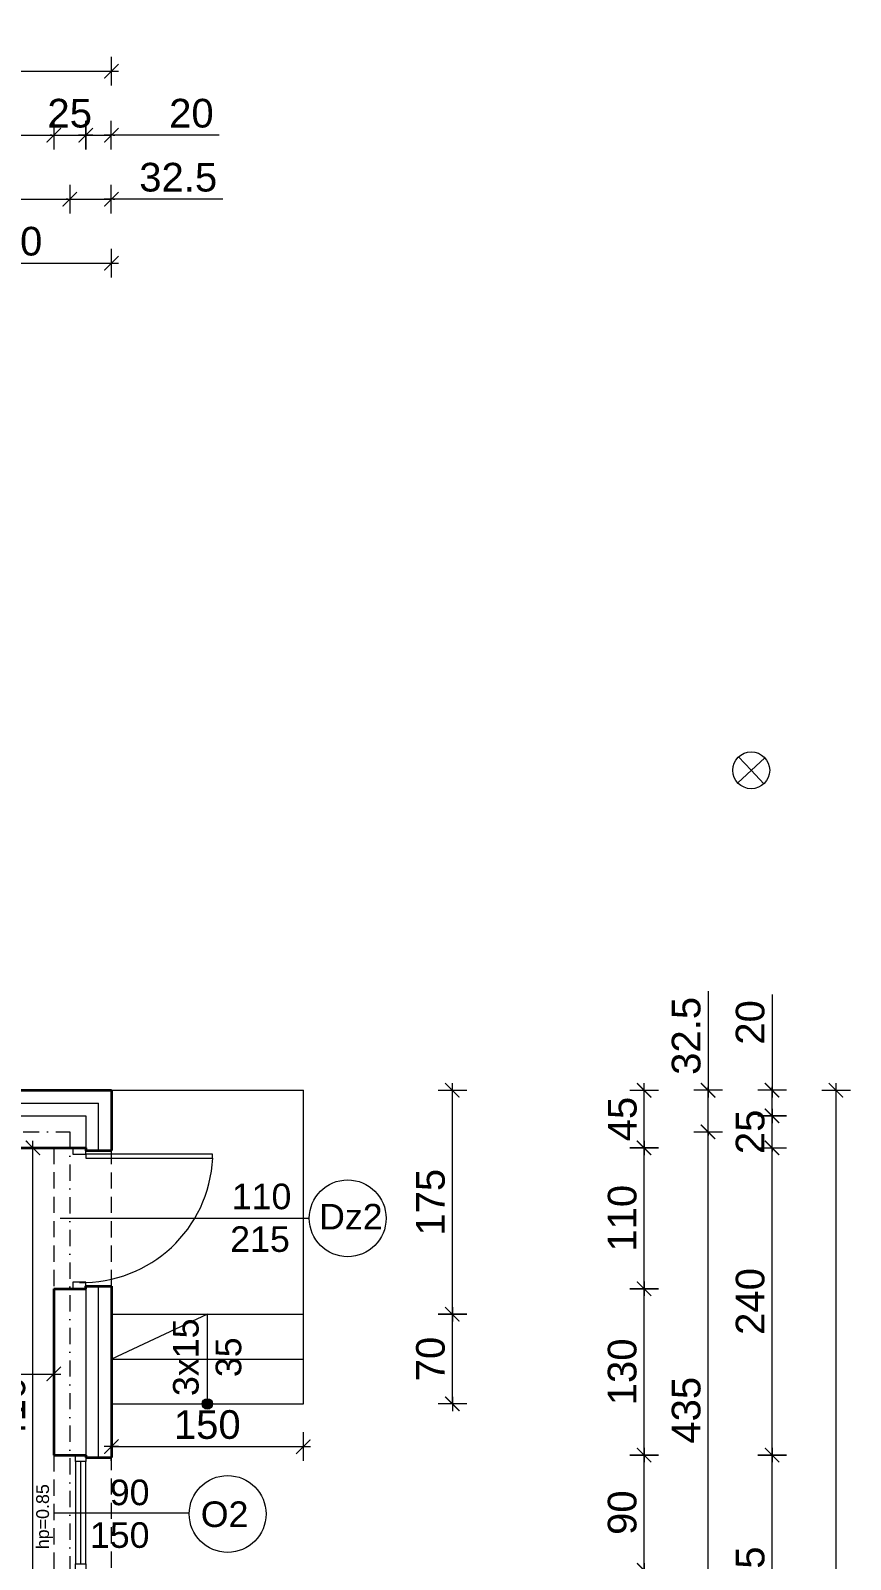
# Model space of a CAD drawing. Header units: millimetres. Extents: x -2481 to 45049, y -11067 to 11055.
# Drawn here: x -641 to 0, y 4287 to 5482 of the extents above; entities that cross this region are included whole.
import ezdxf

# ---------------------------------------------------------------- set-up
doc = ezdxf.new("R2010")
doc.units = ezdxf.units.MM
doc.linetypes.add('DASHDOT', pattern=[25.4, 12.7, -6.35, 0, -6.35])
doc.linetypes.add('DASHED', pattern=[19.05, 12.7, -6.35])
for name, color, linetype, lineweight in [('A-murowane', 3, 'Continuous', 35), ('A-osie', 7, 'DASHDOT', 5), ('A-pod', 6, 'DASHED', 15), ('A-schody', 2, 'Continuous', 5), ('A-stolarka', 1, 'Continuous', 5), ('A-w.ocieplenie', 4, 'BATTING', 5), ('A-wykończenie', 4, 'Continuous', 5), ('A17_OPIS_WARSTW', 22, 'Continuous', 9), ('B-opis', 7, 'Continuous', 0)]:
    doc.layers.add(name, color=color, linetype=linetype, lineweight=lineweight)
doc.layers.add('oznaczenia niedr', color=7, linetype='Continuous', lineweight=0, plot=False)
doc.styles.get("Standard").update_dxf_attribs({"font": 'arial.ttf'})
doc.linetypes.add('BATTING', pattern='A,0.00254,-2.54,[134,ltypeshp.shx,S=2.54,R=0,X=-2.54,Y=0],-5.08,[134,ltypeshp.shx,S=2.54,R=180,X=2.54,Y=0],-2.54', length=10.16254)
doc.dimstyles.new('PM-100', dxfattribs={"dimscale": 2.8, "dimtxt": 8, "dimasz": 0.5, "dimexe": 0, "dimexo": 0, "dimgap": 2, "dimtad": 1, "dimdec": 1, "dimrnd": 0.1, "dimzin": 13, "dimdsep": 46, "dimtxsty": 'Standard', "dimblk": 'Q', "dimcen": 0, "dimse1": 1, "dimse2": 1, "dimclrd": 256, "dimclre": 251, "dimclrt": 41, "dimadec": 1, "dimazin": 0, "dimtfac": 1, "dimtdec": 1, "dimtix": 1, "dimtmove": 1, "dimatfit": 0, "dimldrblk": 'NONE', "dimfxl": 1, "dimtolj": 1, "dimtzin": 13, "dimlwd": -1, "dimlwe": 0, "dimarcsym": 0})

# ---------------------------------------------------------------- blocks, each defined once
blk = doc.blocks.new('Q')
for p, q in [((-4, 0), (4, 0)), ((0, 8), (0, -8))]:
    blk.add_line(p, q)
at = {"const_width": 0.7}
blk.add_lwpolyline([(4, 4), (-4, -4)], dxfattribs=at)
blk = doc.blocks.new('*D34')
at = {"layer": 'A17_OPIS_WARSTW', "transparency": 16777216}
blk.add_line((-576.5, 4375.6), (-429.3, 4375.6), dxfattribs=at)
at = {"layer": 'Defpoints', "color": 0, "transparency": 16777216}
for p in [(-577.9, 4425.4), (-427.9, 4425.4), (-427.9, 4375.6)]:
    blk.add_point(p, dxfattribs=at)
at = {"layer": 'A17_OPIS_WARSTW', "transparency": 16777216, "xscale": 1.4, "yscale": 1.4, "zscale": 1.4, "rotation": 180}
blk.add_blockref('Q', (-577.9, 4375.6), dxfattribs=at)
at = {"layer": 'A17_OPIS_WARSTW', "transparency": 16777216, "xscale": 1.4, "yscale": 1.4, "zscale": 1.4}
blk.add_blockref('Q', (-427.9, 4375.6), dxfattribs=at)
at = {"layer": 'A17_OPIS_WARSTW', "color": 41, "transparency": 16777216, "insert": (-502.9, 4392.7), "char_height": 22.4, "attachment_point": 5}
blk.add_mtext('\\A1;150', dxfattribs=at)
blk = doc.blocks.new('_None')
blk = doc.blocks.new('*D79')
at = {"layer": 'A17_OPIS_WARSTW', "transparency": 16777216}
blk.add_line((-161.6, 4500.4), (-161.6, 4607.6), dxfattribs=at)
at = {"layer": 'Defpoints', "color": 0, "transparency": 16777216}
for p in [(-610.4, 4609), (-161.6, 4609), (-610.4, 4499)]:
    blk.add_point(p, dxfattribs=at)
at = {"layer": 'A17_OPIS_WARSTW', "transparency": 16777216, "xscale": 1.4, "yscale": 1.4, "zscale": 1.4}
for p, rotation in [((-161.6, 4609), 90), ((-161.6, 4499), 270)]:
    blk.add_blockref('Q', p, dxfattribs=dict(at, rotation=rotation))
at = {"layer": 'A17_OPIS_WARSTW', "color": 41, "transparency": 16777216, "insert": (-178.6, 4554), "char_height": 22.4, "attachment_point": 5, "rotation": 90}
blk.add_mtext('\\A1;110', dxfattribs=at)
blk = doc.blocks.new('*D81')
at = {"layer": 'A17_OPIS_WARSTW', "transparency": 16777216}
for p, q in [((-61.6, 4728.8), (-61.6, 4654)), ((-61.6, 4655.4), (-61.6, 4656.8)), ((-61.6, 4634), (-61.6, 4654)), ((-61.6, 4634), (-61.6, 4654)), ((-61.6, 4632.6), (-61.6, 4631.2))]:
    blk.add_line(p, q, dxfattribs=at)
at = {"layer": 'Defpoints', "color": 0, "transparency": 16777216}
for p in [(-577.9, 4654), (-61.6, 4654), (-597.9, 4634)]:
    blk.add_point(p, dxfattribs=at)
at = {"layer": 'A17_OPIS_WARSTW', "transparency": 16777216, "xscale": 1.4, "yscale": 1.4, "zscale": 1.4}
for p, rotation in [((-61.6, 4654), 270), ((-61.6, 4634), 90)]:
    blk.add_blockref('Q', p, dxfattribs=dict(at, rotation=rotation))
at = {"layer": 'A17_OPIS_WARSTW', "color": 41, "transparency": 16777216, "insert": (-78.6, 4707), "char_height": 22.4, "attachment_point": 5, "rotation": 90}
blk.add_mtext('\\A1;20', dxfattribs=at)
blk = doc.blocks.new('*D41')
at = {"layer": 'A17_OPIS_WARSTW', "transparency": 16777216}
blk.add_line((-111.6, 4187.9), (-111.6, 4620.1), dxfattribs=at)
at = {"layer": 'Defpoints', "color": 0, "transparency": 16777216}
for p in [(-621, 4621.5), (-111.6, 4621.5), (-621, 4186.5)]:
    blk.add_point(p, dxfattribs=at)
at = {"layer": 'A17_OPIS_WARSTW', "transparency": 16777216, "xscale": 1.4, "yscale": 1.4, "zscale": 1.4}
for p, rotation in [((-111.6, 4621.5), 90), ((-111.6, 4186.5), 270)]:
    blk.add_blockref('Q', p, dxfattribs=dict(at, rotation=rotation))
at = {"layer": 'A17_OPIS_WARSTW', "color": 41, "transparency": 16777216, "insert": (-128.6, 4404), "char_height": 22.4, "attachment_point": 5, "rotation": 90}
blk.add_mtext('\\A1;435', dxfattribs=at)
blk = doc.blocks.new('*D89')
at = {"layer": 'A17_OPIS_WARSTW', "transparency": 16777216}
blk.add_line((-161.6, 4610.4), (-161.6, 4652.6), dxfattribs=at)
at = {"layer": 'Defpoints', "color": 0, "transparency": 16777216}
for p in [(-577.9, 4654), (-161.6, 4654), (-610.4, 4609)]:
    blk.add_point(p, dxfattribs=at)
at = {"layer": 'A17_OPIS_WARSTW', "transparency": 16777216, "xscale": 1.4, "yscale": 1.4, "zscale": 1.4}
for p, rotation in [((-161.6, 4654), 90), ((-161.6, 4609), 270)]:
    blk.add_blockref('Q', p, dxfattribs=dict(at, rotation=rotation))
at = {"layer": 'A17_OPIS_WARSTW', "color": 41, "transparency": 16777216, "insert": (-178.5, 4631.5), "char_height": 22.4, "attachment_point": 5, "rotation": 90}
blk.add_mtext('\\A1;45', dxfattribs=at)
blk = doc.blocks.new('*D95')
at = {"layer": 'A17_OPIS_WARSTW', "transparency": 16777216}
blk.add_line((-61.6, 4175.4), (-61.6, 4367.6), dxfattribs=at)
at = {"layer": 'Defpoints', "color": 0, "transparency": 16777216}
for p in [(-622.9, 4369), (-61.6, 4369), (-622.9, 4174)]:
    blk.add_point(p, dxfattribs=at)
at = {"layer": 'A17_OPIS_WARSTW', "transparency": 16777216, "xscale": 1.4, "yscale": 1.4, "zscale": 1.4}
for p, rotation in [((-61.6, 4369), 90), ((-61.6, 4174), 270)]:
    blk.add_blockref('Q', p, dxfattribs=dict(at, rotation=rotation))
at = {"layer": 'A17_OPIS_WARSTW', "color": 41, "transparency": 16777216, "insert": (-78.6, 4271.5), "char_height": 22.4, "attachment_point": 5, "rotation": 90}
blk.add_mtext('\\A1;195', dxfattribs=at)
blk = doc.blocks.new('A$C31ED699E')
at = {"layer": 'A-stolarka'}
for points in [[(-10, 110), (-10, 105), (0, 105), (0, 110)], [(0, 105), (0, 102), (99.1, 102), (99.1, 105)], [(-10, 5), (-10, 0), (0, 0), (0, 5)]]:
    blk.add_lwpolyline(points, close=True, dxfattribs=at)
blk.add_arc((-2.6, 106.8), 101.9, 268.6726, 357.2758, dxfattribs=at)
blk = doc.blocks.new('*D44')
at = {"layer": 'A17_OPIS_WARSTW', "transparency": 16777216}
blk.add_line((-311.4, 4480.4), (-311.4, 4652.6), dxfattribs=at)
at = {"layer": 'Defpoints', "color": 0, "transparency": 16777216}
for p in [(-381.9, 4654), (-311.4, 4654), (-406.9, 4479)]:
    blk.add_point(p, dxfattribs=at)
at = {"layer": 'A17_OPIS_WARSTW', "transparency": 16777216, "xscale": 1.4, "yscale": 1.4, "zscale": 1.4}
for p, rotation in [((-311.4, 4654), 90), ((-311.4, 4479), 270)]:
    blk.add_blockref('Q', p, dxfattribs=dict(at, rotation=rotation))
at = {"layer": 'A17_OPIS_WARSTW', "color": 41, "transparency": 16777216, "insert": (-328.4, 4566.5), "char_height": 22.4, "attachment_point": 5, "rotation": 90}
blk.add_mtext('\\A1;175', dxfattribs=at)
blk = doc.blocks.new('*D45')
at = {"layer": 'A17_OPIS_WARSTW', "transparency": 16777216}
blk.add_line((-311.4, 4410.4), (-311.4, 4477.6), dxfattribs=at)
at = {"layer": 'Defpoints', "color": 0, "transparency": 16777216}
for p in [(-381.9, 4479), (-311.4, 4479), (-381.9, 4409)]:
    blk.add_point(p, dxfattribs=at)
at = {"layer": 'A17_OPIS_WARSTW', "transparency": 16777216, "xscale": 1.4, "yscale": 1.4, "zscale": 1.4}
for p, rotation in [((-311.4, 4479), 90), ((-311.4, 4409), 270)]:
    blk.add_blockref('Q', p, dxfattribs=dict(at, rotation=rotation))
at = {"layer": 'A17_OPIS_WARSTW', "color": 41, "transparency": 16777216, "insert": (-328.4, 4444), "char_height": 22.4, "attachment_point": 5, "rotation": 90}
blk.add_mtext('\\A1;70', dxfattribs=at)
blk = doc.blocks.new('*D46')
at = {"layer": 'A17_OPIS_WARSTW', "transparency": 16777216}
blk.add_line((-722.5, 4432.3), (-624.3, 4432.3), dxfattribs=at)
at = {"layer": 'Defpoints', "color": 0, "transparency": 16777216}
for p in [(-723.9, 4432.3), (-622.9, 4432.3), (-622.9, 4377.5)]:
    blk.add_point(p, dxfattribs=at)
at = {"layer": 'A17_OPIS_WARSTW', "transparency": 16777216, "xscale": 1.4, "yscale": 1.4, "zscale": 1.4, "rotation": 180}
blk.add_blockref('Q', (-723.9, 4432.3), dxfattribs=at)
at = {"layer": 'A17_OPIS_WARSTW', "transparency": 16777216, "xscale": 1.4, "yscale": 1.4, "zscale": 1.4}
blk.add_blockref('Q', (-622.9, 4432.3), dxfattribs=at)
at = {"layer": 'A17_OPIS_WARSTW', "color": 41, "transparency": 16777216, "insert": (-673.4, 4449.3), "char_height": 22.4, "attachment_point": 5}
blk.add_mtext('\\A1;101', dxfattribs=at)
blk = doc.blocks.new('*D116')
at = {"layer": 'A17_OPIS_WARSTW', "transparency": 16777216}
for p, q in [((-599.3, 5400.1), (-600.7, 5400.1)), ((-597.9, 5400.1), (-577.9, 5400.1)), ((-597.9, 5400.1), (-577.9, 5400.1)), ((-493.5, 5400.1), (-577.9, 5400.1)), ((-576.5, 5400.1), (-575.1, 5400.1))]:
    blk.add_line(p, q, dxfattribs=at)
at = {"layer": 'Defpoints', "color": 0, "transparency": 16777216}
for p in [(-577.9, 5400.1), (-577.9, 4654), (-597.9, 4634)]:
    blk.add_point(p, dxfattribs=at)
at = {"layer": 'A17_OPIS_WARSTW', "transparency": 16777216, "xscale": 1.4, "yscale": 1.4, "zscale": 1.4}
blk.add_blockref('Q', (-597.9, 5400.1), dxfattribs=at)
at = {"layer": 'A17_OPIS_WARSTW', "transparency": 16777216, "xscale": 1.4, "yscale": 1.4, "zscale": 1.4, "rotation": 180}
blk.add_blockref('Q', (-577.9, 5400.1), dxfattribs=at)
at = {"layer": 'A17_OPIS_WARSTW', "color": 41, "transparency": 16777216, "insert": (-515.3, 5417.2), "char_height": 22.4, "attachment_point": 5}
blk.add_mtext('\\A1;20', dxfattribs=at)
blk = doc.blocks.new('*D47')
at = {"layer": 'A17_OPIS_WARSTW', "transparency": 16777216}
blk.add_line((-639.1, 4200.4), (-639.1, 4607.6), dxfattribs=at)
at = {"layer": 'Defpoints', "color": 0, "transparency": 16777216}
for p in [(-639.1, 4609), (-611.8, 4609), (-611.8, 4199)]:
    blk.add_point(p, dxfattribs=at)
at = {"layer": 'A17_OPIS_WARSTW', "transparency": 16777216, "xscale": 1.4, "yscale": 1.4, "zscale": 1.4}
for p, rotation in [((-639.1, 4609), 90), ((-639.1, 4199), 270)]:
    blk.add_blockref('Q', p, dxfattribs=dict(at, rotation=rotation))
at = {"layer": 'A17_OPIS_WARSTW', "color": 41, "transparency": 16777216, "insert": (-656.2, 4404), "char_height": 22.4, "attachment_point": 5, "rotation": 90}
blk.add_mtext('\\A1;410', dxfattribs=at)
blk = doc.blocks.new('*D119')
at = {"layer": 'A17_OPIS_WARSTW', "transparency": 16777216}
for p, q in [((-624.3, 5400.1), (-625.7, 5400.1)), ((-622.9, 5400.1), (-597.9, 5400.1)), ((-596.5, 5400.1), (-595.1, 5400.1))]:
    blk.add_line(p, q, dxfattribs=at)
at = {"layer": 'Defpoints', "color": 0, "transparency": 16777216}
for p in [(-597.9, 5400.1), (-597.9, 4634), (-622.9, 4609)]:
    blk.add_point(p, dxfattribs=at)
at = {"layer": 'A17_OPIS_WARSTW', "transparency": 16777216, "xscale": 1.4, "yscale": 1.4, "zscale": 1.4}
blk.add_blockref('Q', (-622.9, 5400.1), dxfattribs=at)
at = {"layer": 'A17_OPIS_WARSTW', "transparency": 16777216, "xscale": 1.4, "yscale": 1.4, "zscale": 1.4, "rotation": 180}
blk.add_blockref('Q', (-597.9, 5400.1), dxfattribs=at)
at = {"layer": 'A17_OPIS_WARSTW', "color": 41, "transparency": 16777216, "insert": (-610.4, 5417.2), "char_height": 22.4, "attachment_point": 5}
blk.add_mtext('\\A1;25', dxfattribs=at)
blk = doc.blocks.new('*D120')
at = {"layer": 'A17_OPIS_WARSTW', "transparency": 16777216}
blk.add_line((-1039, 5350.1), (-611.8, 5350.1), dxfattribs=at)
at = {"layer": 'Defpoints', "color": 0, "transparency": 16777216}
for p in [(-610.4, 5350.1), (-1040.4, 4621.5), (-610.4, 4621.5)]:
    blk.add_point(p, dxfattribs=at)
at = {"layer": 'A17_OPIS_WARSTW', "transparency": 16777216, "xscale": 1.4, "yscale": 1.4, "zscale": 1.4, "rotation": 180}
blk.add_blockref('Q', (-1040.4, 5350.1), dxfattribs=at)
at = {"layer": 'A17_OPIS_WARSTW', "transparency": 16777216, "xscale": 1.4, "yscale": 1.4, "zscale": 1.4}
blk.add_blockref('Q', (-610.4, 5350.1), dxfattribs=at)
at = {"layer": 'A17_OPIS_WARSTW', "color": 41, "transparency": 16777216, "insert": (-825.4, 5367.2), "char_height": 22.4, "attachment_point": 5}
blk.add_mtext('\\A1;430', dxfattribs=at)
blk = doc.blocks.new('*D61')
at = {"layer": 'A17_OPIS_WARSTW', "transparency": 16777216}
for p, q in [((-111.6, 4731.3), (-111.6, 4654)), ((-111.6, 4655.4), (-111.6, 4656.8)), ((-111.6, 4621.5), (-111.6, 4654)), ((-111.6, 4621.5), (-111.6, 4654)), ((-111.6, 4620.1), (-111.6, 4618.7))]:
    blk.add_line(p, q, dxfattribs=at)
at = {"layer": 'Defpoints', "color": 0, "transparency": 16777216}
for p in [(-621, 4654), (-111.6, 4654), (-621, 4621.5)]:
    blk.add_point(p, dxfattribs=at)
at = {"layer": 'A17_OPIS_WARSTW', "transparency": 16777216, "xscale": 1.4, "yscale": 1.4, "zscale": 1.4}
for p, rotation in [((-111.6, 4654), 270), ((-111.6, 4621.5), 90)]:
    blk.add_blockref('Q', p, dxfattribs=dict(at, rotation=rotation))
at = {"layer": 'A17_OPIS_WARSTW', "color": 41, "transparency": 16777216, "insert": (-128.6, 4696.5), "char_height": 22.4, "attachment_point": 5, "rotation": 90}
blk.add_mtext('\\A1;32.5', dxfattribs=at)
blk = doc.blocks.new('*D157')
at = {"layer": 'A17_OPIS_WARSTW', "transparency": 16777216}
blk.add_line((-61.6, 4370.4), (-61.6, 4607.6), dxfattribs=at)
at = {"layer": 'Defpoints', "color": 0, "transparency": 16777216}
for p in [(-622.9, 4609), (-61.6, 4609), (-622.9, 4369)]:
    blk.add_point(p, dxfattribs=at)
at = {"layer": 'A17_OPIS_WARSTW', "transparency": 16777216, "xscale": 1.4, "yscale": 1.4, "zscale": 1.4}
for p, rotation in [((-61.6, 4609), 90), ((-61.6, 4369), 270)]:
    blk.add_blockref('Q', p, dxfattribs=dict(at, rotation=rotation))
at = {"layer": 'A17_OPIS_WARSTW', "color": 41, "transparency": 16777216, "insert": (-78.6, 4489), "char_height": 22.4, "attachment_point": 5, "rotation": 90}
blk.add_mtext('\\A1;240', dxfattribs=at)
blk = doc.blocks.new('*D158')
at = {"layer": 'A17_OPIS_WARSTW', "transparency": 16777216}
blk.add_line((-11.6, 3555.4), (-11.6, 4652.6), dxfattribs=at)
at = {"layer": 'Defpoints', "color": 0, "transparency": 16777216}
for p in [(-577.9, 4654), (-11.6, 4654), (-577.9, 3554)]:
    blk.add_point(p, dxfattribs=at)
at = {"layer": 'A17_OPIS_WARSTW', "transparency": 16777216, "xscale": 1.4, "yscale": 1.4, "zscale": 1.4}
for p, rotation in [((-11.6, 4654), 90), ((-11.6, 3554), 270)]:
    blk.add_blockref('Q', p, dxfattribs=dict(at, rotation=rotation))
at = {"layer": 'A17_OPIS_WARSTW', "color": 41, "transparency": 16777216, "insert": (-28.6, 4104), "char_height": 22.4, "attachment_point": 5, "rotation": 90}
blk.add_mtext('\\A1;1100', dxfattribs=at)
blk = doc.blocks.new('*D159')
at = {"layer": 'A17_OPIS_WARSTW', "transparency": 16777216}
for p, q in [((-61.6, 4635.4), (-61.6, 4636.8)), ((-61.6, 4609), (-61.6, 4634)), ((-61.6, 4607.6), (-61.6, 4606.2))]:
    blk.add_line(p, q, dxfattribs=at)
at = {"layer": 'Defpoints', "color": 0, "transparency": 16777216}
for p in [(-597.9, 4634), (-61.6, 4634), (-622.9, 4609)]:
    blk.add_point(p, dxfattribs=at)
at = {"layer": 'A17_OPIS_WARSTW', "transparency": 16777216, "xscale": 1.4, "yscale": 1.4, "zscale": 1.4}
for p, rotation in [((-61.6, 4634), 270), ((-61.6, 4609), 90)]:
    blk.add_blockref('Q', p, dxfattribs=dict(at, rotation=rotation))
at = {"layer": 'A17_OPIS_WARSTW', "color": 41, "transparency": 16777216, "insert": (-78.6, 4621.5), "char_height": 22.4, "attachment_point": 5, "rotation": 90}
blk.add_mtext('\\A1;25', dxfattribs=at)
blk = doc.blocks.new('*D199')
at = {"layer": 'A17_OPIS_WARSTW', "transparency": 16777216}
blk.add_line((-736.5, 5300.1), (-579.3, 5300.1), dxfattribs=at)
at = {"layer": 'Defpoints', "color": 0, "transparency": 16777216}
for p in [(-577.9, 5300.1), (-577.9, 4654), (-737.9, 4621.5)]:
    blk.add_point(p, dxfattribs=at)
at = {"layer": 'A17_OPIS_WARSTW', "transparency": 16777216, "xscale": 1.4, "yscale": 1.4, "zscale": 1.4, "rotation": 180}
blk.add_blockref('Q', (-737.9, 5300.1), dxfattribs=at)
at = {"layer": 'A17_OPIS_WARSTW', "transparency": 16777216, "xscale": 1.4, "yscale": 1.4, "zscale": 1.4}
blk.add_blockref('Q', (-577.9, 5300.1), dxfattribs=at)
at = {"layer": 'A17_OPIS_WARSTW', "color": 41, "transparency": 16777216, "insert": (-657.9, 5317.2), "char_height": 22.4, "attachment_point": 5}
blk.add_mtext('\\A1;160', dxfattribs=at)
blk = doc.blocks.new('*D209')
at = {"layer": 'A17_OPIS_WARSTW', "transparency": 16777216}
blk.add_line((-1026.5, 5400.1), (-624.3, 5400.1), dxfattribs=at)
at = {"layer": 'Defpoints', "color": 0, "transparency": 16777216}
for p in [(-622.9, 5400.1), (-1027.9, 4609), (-622.9, 4609)]:
    blk.add_point(p, dxfattribs=at)
at = {"layer": 'A17_OPIS_WARSTW', "transparency": 16777216, "xscale": 1.4, "yscale": 1.4, "zscale": 1.4, "rotation": 180}
blk.add_blockref('Q', (-1027.9, 5400.1), dxfattribs=at)
at = {"layer": 'A17_OPIS_WARSTW', "transparency": 16777216, "xscale": 1.4, "yscale": 1.4, "zscale": 1.4}
blk.add_blockref('Q', (-622.9, 5400.1), dxfattribs=at)
at = {"layer": 'A17_OPIS_WARSTW', "color": 41, "transparency": 16777216, "insert": (-825.4, 5417.2), "char_height": 22.4, "attachment_point": 5}
blk.add_mtext('\\A1;405', dxfattribs=at)
blk = doc.blocks.new('*D213')
at = {"layer": 'A17_OPIS_WARSTW', "transparency": 16777216}
for p, q in [((-611.8, 5350.1), (-613.2, 5350.1)), ((-610.4, 5350.1), (-577.9, 5350.1)), ((-610.4, 5350.1), (-577.9, 5350.1)), ((-490.8, 5350.1), (-577.9, 5350.1)), ((-576.5, 5350.1), (-575.1, 5350.1))]:
    blk.add_line(p, q, dxfattribs=at)
at = {"layer": 'Defpoints', "color": 0, "transparency": 16777216}
for p in [(-577.9, 5350.1), (-577.9, 4654), (-610.4, 4621.5)]:
    blk.add_point(p, dxfattribs=at)
at = {"layer": 'A17_OPIS_WARSTW', "transparency": 16777216, "xscale": 1.4, "yscale": 1.4, "zscale": 1.4}
blk.add_blockref('Q', (-610.4, 5350.1), dxfattribs=at)
at = {"layer": 'A17_OPIS_WARSTW', "transparency": 16777216, "xscale": 1.4, "yscale": 1.4, "zscale": 1.4, "rotation": 180}
blk.add_blockref('Q', (-577.9, 5350.1), dxfattribs=at)
at = {"layer": 'A17_OPIS_WARSTW', "color": 41, "transparency": 16777216, "insert": (-525.6, 5367.2), "char_height": 22.4, "attachment_point": 5}
blk.add_mtext('\\A1;32.5', dxfattribs=at)
blk = doc.blocks.new('*D219')
at = {"layer": 'A17_OPIS_WARSTW', "transparency": 16777216}
blk.add_line((-1876.5, 5450.1), (-579.3, 5450.1), dxfattribs=at)
at = {"layer": 'Defpoints', "color": 0, "transparency": 16777216}
for p in [(-577.9, 5450.1), (-1877.9, 4654), (-577.9, 4654)]:
    blk.add_point(p, dxfattribs=at)
at = {"layer": 'A17_OPIS_WARSTW', "transparency": 16777216, "xscale": 1.4, "yscale": 1.4, "zscale": 1.4, "rotation": 180}
blk.add_blockref('Q', (-1877.9, 5450.1), dxfattribs=at)
at = {"layer": 'A17_OPIS_WARSTW', "transparency": 16777216, "xscale": 1.4, "yscale": 1.4, "zscale": 1.4}
blk.add_blockref('Q', (-577.9, 5450.1), dxfattribs=at)
at = {"layer": 'A17_OPIS_WARSTW', "color": 41, "transparency": 16777216, "insert": (-1227.9, 5467.2), "char_height": 22.4, "attachment_point": 5}
blk.add_mtext('\\A1;1300', dxfattribs=at)
blk = doc.blocks.new('*D73')
at = {"layer": 'A17_OPIS_WARSTW', "transparency": 16777216}
blk.add_line((-683.1, 4355.6), (-683.1, 4200.4), dxfattribs=at)
at = {"layer": 'Defpoints', "color": 0, "transparency": 16777216}
for p in [(-720.4, 4357), (-683.1, 4199), (-609.4, 4199)]:
    blk.add_point(p, dxfattribs=at)
at = {"layer": 'A17_OPIS_WARSTW', "transparency": 16777216, "xscale": 1.4, "yscale": 1.4, "zscale": 1.4}
for p, rotation in [((-683.1, 4357), 90), ((-683.1, 4199), 270)]:
    blk.add_blockref('Q', p, dxfattribs=dict(at, rotation=rotation))
at = {"layer": 'A17_OPIS_WARSTW', "color": 41, "transparency": 16777216, "insert": (-700.1, 4278), "char_height": 22.4, "attachment_point": 5, "rotation": 90}
blk.add_mtext('\\A1;158', dxfattribs=at)
blk = doc.blocks.new('A$C7FE075C5')
at = {"layer": 'A-stolarka'}
for p, q in [((-5, 0), (-85, 0)), ((-85, -4), (-5, -4)), ((-85, -8), (-5, -8))]:
    blk.add_line(p, q, dxfattribs=at)
for points in [[(-90, 0), (-85, 0), (-85, -8), (-90, -8), (-90, 0)], [(-5, 0), (0, 0), (0, -8), (-5, -8), (-5, 0)]]:
    blk.add_lwpolyline(points, dxfattribs=at)
blk = doc.blocks.new('*D262')
at = {"layer": 'A17_OPIS_WARSTW', "transparency": 16777216}
blk.add_line((-161.6, 4280.4), (-161.6, 4367.6), dxfattribs=at)
at = {"layer": 'Defpoints', "color": 0, "transparency": 16777216}
for p in [(-601.9, 4369), (-161.6, 4369), (-601.9, 4279)]:
    blk.add_point(p, dxfattribs=at)
at = {"layer": 'A17_OPIS_WARSTW', "transparency": 16777216, "xscale": 1.4, "yscale": 1.4, "zscale": 1.4}
for p, rotation in [((-161.6, 4369), 90), ((-161.6, 4279), 270)]:
    blk.add_blockref('Q', p, dxfattribs=dict(at, rotation=rotation))
at = {"layer": 'A17_OPIS_WARSTW', "color": 41, "transparency": 16777216, "insert": (-178.6, 4324), "char_height": 22.4, "attachment_point": 5, "rotation": 90}
blk.add_mtext('\\A1;90', dxfattribs=at)
blk = doc.blocks.new('*D263')
at = {"layer": 'A17_OPIS_WARSTW', "transparency": 16777216}
blk.add_line((-161.6, 4370.4), (-161.6, 4497.6), dxfattribs=at)
at = {"layer": 'Defpoints', "color": 0, "transparency": 16777216}
for p in [(-607.9, 4499), (-161.6, 4499), (-601.9, 4369)]:
    blk.add_point(p, dxfattribs=at)
at = {"layer": 'A17_OPIS_WARSTW', "transparency": 16777216, "xscale": 1.4, "yscale": 1.4, "zscale": 1.4}
for p, rotation in [((-161.6, 4499), 90), ((-161.6, 4369), 270)]:
    blk.add_blockref('Q', p, dxfattribs=dict(at, rotation=rotation))
at = {"layer": 'A17_OPIS_WARSTW', "color": 41, "transparency": 16777216, "insert": (-178.6, 4434), "char_height": 22.4, "attachment_point": 5, "rotation": 90}
blk.add_mtext('\\A1;130', dxfattribs=at)
blk = doc.blocks.new('*D264')
at = {"layer": 'A17_OPIS_WARSTW', "transparency": 16777216}
blk.add_line((-161.6, 4500.4), (-161.6, 4607.6), dxfattribs=at)
at = {"layer": 'Defpoints', "color": 0, "transparency": 16777216}
for p in [(-607.9, 4609), (-161.6, 4609), (-607.9, 4499)]:
    blk.add_point(p, dxfattribs=at)
at = {"layer": 'A17_OPIS_WARSTW', "transparency": 16777216, "xscale": 1.4, "yscale": 1.4, "zscale": 1.4}
for p, rotation in [((-161.6, 4609), 90), ((-161.6, 4499), 270)]:
    blk.add_blockref('Q', p, dxfattribs=dict(at, rotation=rotation))
at = {"layer": 'A17_OPIS_WARSTW', "color": 41, "transparency": 16777216, "insert": (-178.6, 4554), "char_height": 22.4, "attachment_point": 5, "rotation": 90}
blk.add_mtext('\\A1;110', dxfattribs=at)
blk = doc.blocks.new('*D265')
at = {"layer": 'A17_OPIS_WARSTW', "transparency": 16777216}
blk.add_line((-161.6, 4610.4), (-161.6, 4652.6), dxfattribs=at)
at = {"layer": 'Defpoints', "color": 0, "transparency": 16777216}
for p in [(-577.9, 4654), (-161.6, 4654), (-607.9, 4609)]:
    blk.add_point(p, dxfattribs=at)
at = {"layer": 'A17_OPIS_WARSTW', "transparency": 16777216, "xscale": 1.4, "yscale": 1.4, "zscale": 1.4}
for p, rotation in [((-161.6, 4654), 90), ((-161.6, 4609), 270)]:
    blk.add_blockref('Q', p, dxfattribs=dict(at, rotation=rotation))
at = {"layer": 'A17_OPIS_WARSTW', "color": 41, "transparency": 16777216, "insert": (-178.5, 4631.5), "char_height": 22.4, "attachment_point": 5, "rotation": 90}
blk.add_mtext('\\A1;45', dxfattribs=at)

msp = doc.modelspace()

# ---------------------------------------------------------------- hatches: boundary and pattern name
at = {"layer": 'A-schody', "ltscale": 0.8}
h = msp.add_hatch(color=256, dxfattribs=at)
h.dxf.hatch_style = 1
edge = h.paths.add_edge_path()
edge.add_arc((-502.85, 4408.97), 4.09, 0, 360)

# ---------------------------------------------------------------- linework, layer by layer
at = {"layer": 'A-murowane'}
for p, q in [((-739.85, 4653.97), (-577.85, 4653.97)), ((-577.85, 4653.97), (-577.85, 4606.97)), ((-737.85, 4608.97), (-622.85, 4608.97)), ((-622.85, 4608.97), (-622.85, 4608.97)), ((-622.85, 4608.97), (-597.85, 4608.97)), ((-622.85, 4498.97), (-622.85, 4368.97)), ((-622.85, 4498.97), (-597.85, 4498.97)), ((-577.85, 4500.97), (-577.85, 4366.97)), ((-622.85, 4368.97), (-597.85, 4368.97)), ((-597.85, 4368.97), (-597.85, 4366.97)), ((-597.85, 4366.97), (-577.85, 4366.97))]:
    msp.add_line(p, q, dxfattribs=at)
for points in [[(-597.85, 4608.97), (-597.85, 4606.97), (-577.85, 4606.97)], [(-597.85, 4498.97), (-597.85, 4500.97), (-577.85, 4500.97)]]:
    msp.add_lwpolyline(points, dxfattribs=at)
at = {"layer": 'A-osie'}
for p, q in [((-1845.35, 4621.47), (-610.35, 4621.47)), ((-610.35, 4621.47), (-610.35, 3586.47))]:
    msp.add_line(p, q, dxfattribs=at)
at = {"layer": 'A-pod'}
for p, q in [((-622.85, 4608.97), (-622.85, 4498.97)), ((-577.85, 4500.97), (-577.85, 4606.97)), ((-622.85, 4368.97), (-622.85, 4278.97)), ((-577.85, 4280.97), (-577.85, 4366.97))]:
    msp.add_line(p, q, dxfattribs=at)
at = {"layer": 'A-schody'}
for p, q in [((-577.85, 4653.97), (-427.85, 4653.97)), ((-427.85, 4408.97), (-427.85, 4653.97)), ((-577.85, 4478.97), (-427.85, 4478.97)), ((-502.85, 4478.97), (-577.85, 4443.97)), ((-502.85, 4408.97), (-502.85, 4478.97)), ((-577.85, 4443.97), (-427.85, 4443.97)), ((-577.85, 4408.97), (-427.85, 4408.97))]:
    msp.add_line(p, q, dxfattribs=at)
at = {"layer": 'A-schody', "ltscale": 0.8}
msp.add_circle((-502.85, 4408.97), 4.09, dxfattribs=at)
at = {"layer": 'A-w.ocieplenie'}
for p, q in [((-739.85, 4643.97), (-587.85, 4643.97)), ((-587.85, 4606.97), (-587.85, 4643.97)), ((-587.85, 4366.97), (-587.85, 4500.97))]:
    msp.add_line(p, q, dxfattribs=at)
at = {"layer": 'A-wykończenie'}
for p, q in [((-739.85, 4633.97), (-597.85, 4633.97)), ((-597.85, 4633.97), (-597.85, 4608.97)), ((-597.85, 4608.97), (-597.85, 4606.97)), ((-597.85, 4498.97), (-597.85, 4500.97)), ((-597.85, 4498.97), (-597.85, 4368.97))]:
    msp.add_line(p, q, dxfattribs=at)
at = {"layer": 'B-opis'}
for p, q in [((-617.85, 4553.97), (-423.19, 4553.97)), ((-622.85, 4323.97), (-516.98, 4323.97))]:
    msp.add_line(p, q, dxfattribs=at)
for centre in [(-393.19, 4553.97), (-486.99, 4322.97)]:
    msp.add_circle(centre, 30, dxfattribs=at)
at = {"layer": 'oznaczenia niedr'}
for p, q in [((-67.35, 4913.82), (-88.36, 4894.13)), ((-77.85, 4903.97), (-87.7, 4914.48)), ((-77.85, 4903.97), (-68.01, 4893.46))]:
    msp.add_line(p, q, dxfattribs=at)
msp.add_circle((-77.85, 4903.97), 14.4, dxfattribs=at)

# ---------------------------------------------------------------- block references
msp.add_blockref('A$C31ED699E', (-597.85, 4498.97))
at = {"layer": 'A-stolarka', "rotation": 270}
msp.add_blockref('A$C7FE075C5', (-597.85, 4278.97), dxfattribs=at)

# ---------------------------------------------------------------- texts
at = {"layer": 'B-opis', "char_height": 20}
for s, insert, attachment_point in [('\\pi-14.547;110\\P\\pi-15.768;215', (-469.25, 4581.07), 1), ('Dz2', (-415.55, 4565.23), 1), ('90\\P150', (-548.03, 4349.84), 3), ('O2', (-470.74, 4332.79), 3)]:
    msp.add_mtext_dynamic_manual_height_columns(s, width=13.1429, gutter_width=12.5, heights=[0], dxfattribs=dict(at, insert=insert, attachment_point=attachment_point))
at = {"layer": 'B-opis', "attachment_point": 1, "rotation": 90}
for s, width, insert, char_height in [('\\pi-22.576;3x15 \\P\\pi-7.8214;35', 13.1429, (-529.69, 4437.69), 20), ('hp=0.85', 49.0064, (-636.58, 4295.4), 10)]:
    msp.add_mtext_dynamic_manual_height_columns(s, width=width, gutter_width=12.5, heights=[0], dxfattribs=dict(at, insert=insert, char_height=char_height))

# ---------------------------------------------------------------- dimensions: what is measured, and where the dimension line sits
at = {"layer": 'A17_OPIS_WARSTW'}
for base, p1, p2, picture, middle in [((-577.85, 5450.15), (-1877.85, 4653.97), (-577.85, 4653.97), '*D219', (-1227.85, 5467.19)), ((-622.85, 5400.15), (-1027.85, 4608.97), (-622.85, 4608.97), '*D209', (-825.35, 5417.18)), ((-597.85, 5400.15), (-622.85, 4608.97), (-597.85, 4633.97), '*D119', (-610.35, 5417.18)), ((-610.35, 5350.15), (-1040.35, 4621.47), (-610.35, 4621.47), '*D120', (-825.35, 5367.19)), ((-577.85, 5300.15), (-737.85, 4621.47), (-577.85, 4653.97), '*D199', (-657.85, 5317.18)), ((-622.85, 4432.25), (-723.85, 4432.25), (-622.85, 4377.53), '*D46', (-673.35, 4449.29)), ((-427.85, 4375.62), (-577.85, 4425.45), (-427.85, 4425.45), '*D34', (-502.85, 4392.65))]:
    dim = msp.add_linear_dim(base=base, p1=p1, p2=p2, dimstyle='PM-100', dxfattribs=at)
    dim.commit()
    dim.dimension.update_dxf_attribs({"geometry": picture, "text_midpoint": middle})
for base, p1, picture, middle in [((-577.85, 5400.15), (-597.85, 4633.97), '*D116', (-515.29, 5409.92)), ((-577.85, 5350.15), (-610.35, 4621.47), '*D213', (-525.56, 5357.13))]:
    dim = msp.add_linear_dim(base=base, p1=p1, p2=(-577.85, 4653.97), dimstyle='PM-100', dxfattribs=at)
    dim.commit()
    dim.dimension.update_dxf_attribs({"geometry": picture, "text_midpoint": middle, "dimtype": 160})
for base, p1, p2, picture, middle in [((-111.56, 4653.97), (-620.95, 4621.47), (-620.95, 4653.97), '*D61', (-111.56, 4696.54)), ((-61.56, 4653.97), (-597.85, 4633.97), (-577.85, 4653.97), '*D81', (-52.12, 4706.96))]:
    dim = msp.add_linear_dim(base=base, p1=p1, p2=p2, angle=90, dimstyle='PM-100', dxfattribs=at)
    dim.commit()
    dim.dimension.update_dxf_attribs({"geometry": picture, "text_midpoint": middle, "dimtype": 160})
for base, p1, p2, picture, middle in [((-161.56, 4653.97), (-610.35, 4608.97), (-577.85, 4653.97), '*D89', (-178.55, 4631.47)), ((-161.56, 4653.97), (-607.85, 4608.97), (-577.85, 4653.97), '*D265', (-178.55, 4631.47)), ((-11.56, 4653.97), (-577.85, 3553.97), (-577.85, 4653.97), '*D158', (-28.6, 4103.97)), ((-311.4, 4653.97), (-406.9, 4478.97), (-381.9, 4653.97), '*D44', (-328.43, 4566.47)), ((-61.56, 4633.97), (-622.85, 4608.97), (-597.85, 4633.97), '*D159', (-78.6, 4621.47)), ((-111.56, 4621.47), (-620.95, 4186.47), (-620.95, 4621.47), '*D41', (-128.6, 4403.97)), ((-639.12, 4608.97), (-611.79, 4198.97), (-611.79, 4608.97), '*D47', (-656.16, 4403.97)), ((-61.56, 4608.97), (-622.85, 4368.97), (-622.85, 4608.97), '*D157', (-78.6, 4488.97)), ((-161.56, 4608.97), (-610.35, 4498.97), (-610.35, 4608.97), '*D79', (-178.6, 4553.97)), ((-161.56, 4608.97), (-607.85, 4498.97), (-607.85, 4608.97), '*D264', (-178.6, 4553.97)), ((-161.56, 4498.97), (-601.85, 4368.97), (-607.85, 4498.97), '*D263', (-178.6, 4433.97)), ((-311.4, 4478.97), (-381.9, 4408.97), (-381.9, 4478.97), '*D45', (-328.43, 4443.97)), ((-61.56, 4368.97), (-622.85, 4173.97), (-622.85, 4368.97), '*D95', (-78.6, 4271.47)), ((-161.56, 4368.97), (-601.85, 4278.97), (-601.85, 4368.97), '*D262', (-178.6, 4323.97)), ((-683.06, 4198.97), (-720.39, 4356.97), (-609.39, 4198.97), '*D73', (-700.1, 4277.97))]:
    dim = msp.add_linear_dim(base=base, p1=p1, p2=p2, angle=90, dimstyle='PM-100', dxfattribs=at)
    dim.commit()
    dim.dimension.update_dxf_attribs({"geometry": picture, "text_midpoint": middle})

doc.saveas('drawing.dxf')
